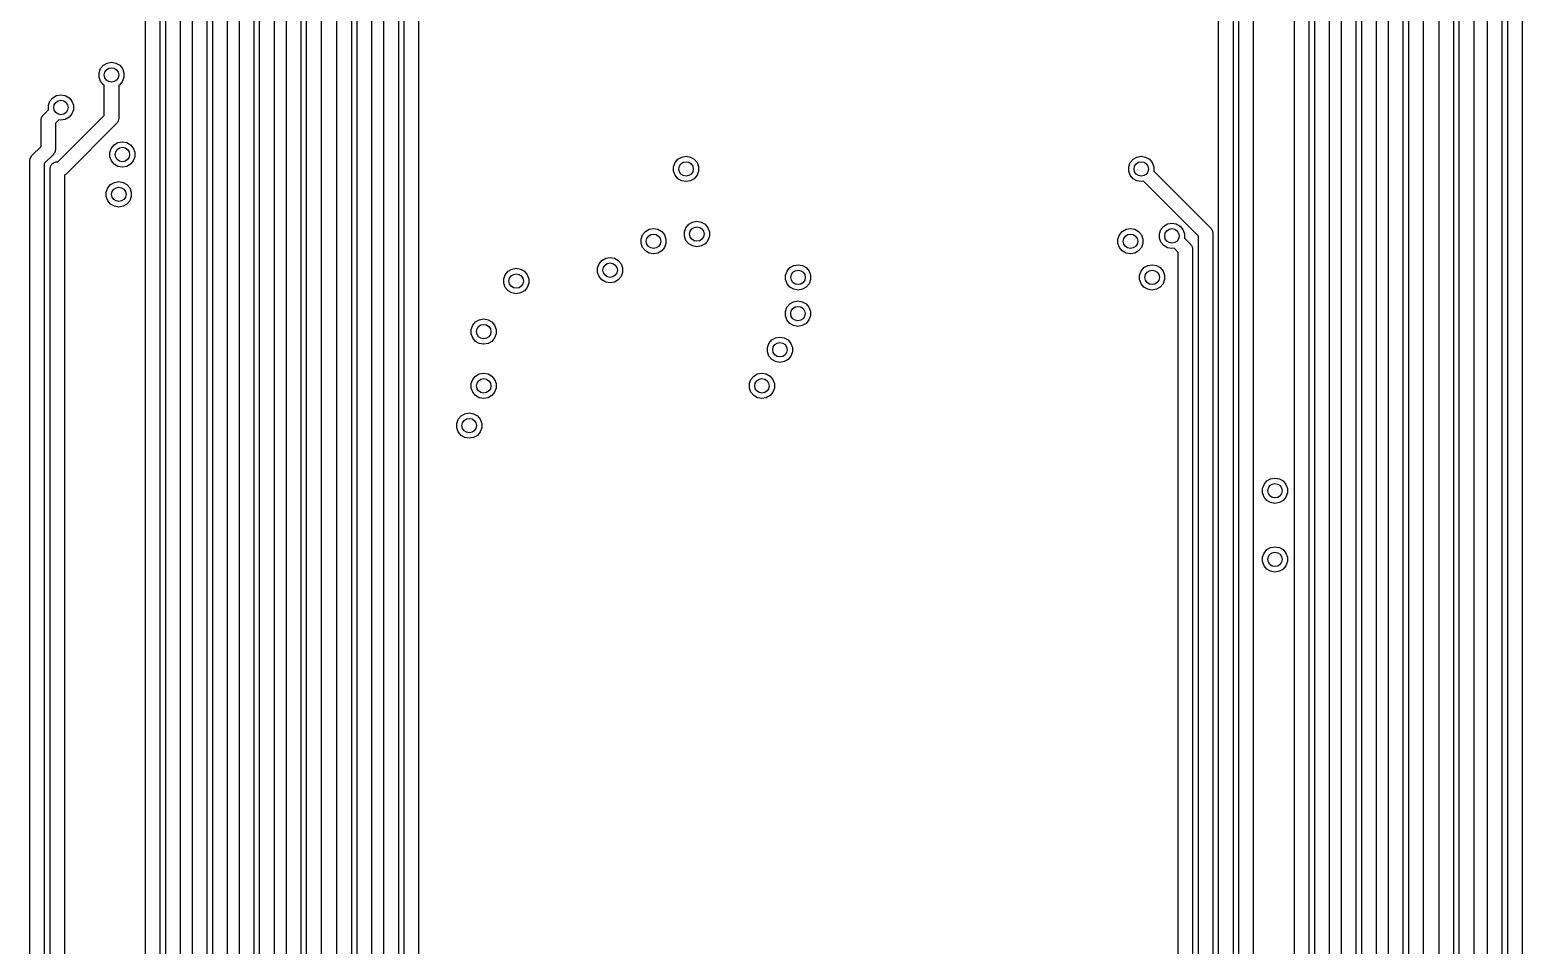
# Model space of a CAD drawing. Extents: x 25 to 346, y -457 to -16.
# Drawn here: x 204.1 to 256.6, y -294 to -261.8 of the extents above; entities that cross this region are included whole.
import ezdxf

# ---------------------------------------------------------------- set-up
doc = ezdxf.new("R2010")
doc.units = 0
doc.header["$MEASUREMENT"] = 0
doc.layers.add('BLACK', color=7, linetype='CONTINUOUS')

msp = doc.modelspace()

# ---------------------------------------------------------------- linework, layer by layer
at = {"layer": 'Black'}
for p, q in [((254.381, -293.053), (254.381, -42.2708)), ((254.889, -42.2708), (254.889, -293.053)), ((253.67, -328.536), (253.67, -44.479)), ((254.178, -44.3738), (254.178, -328.431)), ((255.372, -325.158), (255.372, -64.897)), ((255.88, -64.897), (255.88, -325.053)), ((256.083, -289.674), (256.083, -66.929)), ((256.591, -66.929), (256.591, -289.674)), ((252.603, -296.037), (252.603, -152.761)), ((253.111, -152.761), (253.111, -296.037)), ((251.892, -331.838), (251.892, -154.075)), ((252.4, -153.848), (252.4, -331.733)), ((250.952, -333.438), (250.952, -154.602)), ((251.46, -154.497), (251.46, -333.333)), ((250.241, -333.733), (250.241, -154.896)), ((250.749, -154.791), (250.749, -333.733)), ((246.634, -298.196), (246.634, -197.211)), ((247.142, -197.211), (247.142, -298.091)), ((245.923, -298.491), (245.923, -199.898)), ((246.431, -199.898), (246.431, -298.385)), ((249.301, -305.752), (249.301, -232.771)), ((249.809, -232.771), (249.809, -305.752)), ((248.59, -341.236), (248.59, -233.791)), ((249.098, -233.68), (249.098, -341.131)), ((217.297, -322.449), (217.297, -254.232)), ((217.805, -254.127), (217.805, -322.344)), ((216.154, -254.889), (216.154, -292.735)), ((216.586, -325.107), (216.586, -254.527)), ((217.094, -254.422), (217.094, -325.002)), ((213.868, -291.846), (213.868, -255.228)), ((214.376, -255.123), (214.376, -291.846)), ((214.935, -328.536), (214.935, -255.289)), ((215.443, -255.184), (215.443, -328.431)), ((215.646, -292.735), (215.646, -254.994)), ((210.566, -340.395), (210.566, -255.949)), ((211.074, -255.844), (211.074, -340.29)), ((211.506, -335.267), (211.506, -255.883)), ((212.014, -255.778), (212.014, -335.162)), ((212.217, -299.466), (212.217, -255.588)), ((212.725, -255.483), (212.725, -299.466)), ((213.157, -297.434), (213.157, -255.702)), ((213.665, -255.702), (213.665, -297.434)), ((208.915, -343.824), (208.915, -256.31)), ((209.423, -256.204), (209.423, -343.719)), ((208.204, -344.665), (208.204, -256.604)), ((208.712, -256.499), (208.712, -344.56)), ((209.855, -306.705), (209.855, -258.676)), ((210.363, -258.676), (210.363, -306.705)), ((206.571, -263.321), (206.624, -263.175)), ((206.624, -263.175), (206.723, -263.056)), ((206.723, -263.056), (206.857, -262.979)), ((206.857, -262.979), (207.01, -262.952)), ((207.01, -262.952), (207.163, -262.979)), ((207.163, -262.979), (207.297, -263.056)), ((207.297, -263.056), (207.396, -263.175)), ((207.396, -263.175), (207.449, -263.321)), ((206.571, -263.475), (206.571, -263.321)), ((206.624, -263.621), (206.571, -263.475)), ((206.723, -263.74), (206.624, -263.621)), ((206.756, -263.759), (206.723, -263.74)), ((206.756, -264.817), (206.756, -263.759)), ((207.297, -263.74), (207.264, -263.759)), ((207.264, -263.759), (207.264, -264.922)), ((207.396, -263.621), (207.297, -263.74)), ((207.449, -263.475), (207.396, -263.621)), ((207.449, -263.321), (207.449, -263.475)), ((204.793, -264.464), (204.846, -264.318)), ((204.846, -264.318), (204.945, -264.199)), ((204.945, -264.199), (205.079, -264.122)), ((205.079, -264.122), (205.232, -264.095)), ((205.232, -264.095), (205.385, -264.122)), ((205.385, -264.122), (205.519, -264.199)), ((205.519, -264.199), (205.618, -264.318)), ((205.618, -264.318), (205.671, -264.464)), ((204.557, -264.878), (204.576, -264.851)), ((204.576, -264.851), (204.593, -264.822)), ((204.593, -264.822), (204.601, -264.815)), ((204.601, -264.815), (204.608, -264.806)), ((204.608, -264.806), (204.793, -264.62)), ((204.793, -264.618), (204.793, -264.464)), ((204.793, -264.62), (204.793, -264.618)), ((205.127, -266.446), (206.756, -264.817)), ((205.618, -264.764), (205.519, -264.883)), ((205.671, -264.618), (205.618, -264.764)), ((205.671, -264.464), (205.671, -264.618)), ((204.534, -264.963), (204.543, -264.931)), ((204.535, -264.974), (204.534, -264.963)), ((204.534, -264.985), (204.535, -264.974)), ((204.534, -265.906), (204.534, -264.985)), ((204.543, -264.931), (204.549, -264.899)), ((204.549, -264.899), (204.554, -264.889)), ((204.554, -264.889), (204.557, -264.878)), ((205.158, -264.974), (205.042, -265.091)), ((205.042, -265.091), (205.042, -266.012)), ((205.232, -264.987), (205.158, -264.974)), ((205.385, -264.96), (205.232, -264.987)), ((205.519, -264.883), (205.385, -264.96)), ((207.19, -265.102), (205.412, -266.88)), ((207.196, -265.092), (207.19, -265.102)), ((207.205, -265.085), (207.196, -265.092)), ((207.221, -265.057), (207.205, -265.085)), ((207.24, -265.029), (207.221, -265.057)), ((207.243, -265.019), (207.24, -265.029)), ((207.249, -265.009), (207.243, -265.019)), ((207.254, -264.976), (207.249, -265.009)), ((207.263, -264.944), (207.254, -264.976)), ((207.264, -264.922), (207.262, -264.933)), ((207.262, -264.933), (207.263, -264.944)), ((204.214, -266.226), (204.534, -265.906)), ((207.005, -265.969), (207.104, -265.85)), ((207.104, -265.85), (207.238, -265.773)), ((207.238, -265.773), (207.391, -265.746)), ((207.391, -265.746), (207.544, -265.773)), ((207.544, -265.773), (207.678, -265.85)), ((207.678, -265.85), (207.777, -265.969)), ((204.14, -266.405), (204.142, -266.394)), ((204.14, -267.081), (204.14, -266.405)), ((204.141, -266.383), (204.149, -266.351)), ((204.142, -266.394), (204.141, -266.383)), ((204.149, -266.351), (204.155, -266.319)), ((204.155, -266.319), (204.161, -266.309)), ((204.161, -266.309), (204.164, -266.298)), ((204.164, -266.298), (204.183, -266.271)), ((204.183, -266.271), (204.199, -266.242)), ((204.199, -266.242), (204.208, -266.235)), ((204.208, -266.235), (204.214, -266.226)), ((204.967, -266.191), (204.648, -266.511)), ((204.974, -266.182), (204.967, -266.191)), ((204.982, -266.175), (204.974, -266.182)), ((204.999, -266.146), (204.982, -266.175)), ((205.018, -266.119), (204.999, -266.146)), ((205.021, -266.108), (205.018, -266.119)), ((205.026, -266.099), (205.021, -266.108)), ((205.032, -266.066), (205.026, -266.099)), ((205.041, -266.034), (205.032, -266.066)), ((205.042, -266.012), (205.04, -266.023)), ((205.04, -266.023), (205.041, -266.034)), ((205.04, -266.457), (205.061, -266.45)), ((205.061, -266.45), (205.083, -266.45)), ((205.083, -266.45), (205.105, -266.446)), ((205.105, -266.446), (205.127, -266.446)), ((206.952, -266.115), (207.005, -265.969)), ((206.952, -266.269), (206.952, -266.115)), ((207.005, -266.415), (206.952, -266.269)), ((207.104, -266.534), (207.005, -266.415)), ((207.777, -266.415), (207.678, -266.534)), ((207.777, -265.969), (207.83, -266.115)), ((207.83, -266.269), (207.777, -266.415)), ((207.83, -266.115), (207.83, -266.269)), ((226.817, -266.477), (226.916, -266.358)), ((226.916, -266.358), (227.05, -266.281)), ((227.05, -266.281), (227.203, -266.254)), ((227.203, -266.254), (227.356, -266.281)), ((227.356, -266.281), (227.49, -266.358)), ((227.49, -266.358), (227.589, -266.477)), ((242.819, -266.477), (242.918, -266.358)), ((242.918, -266.358), (243.052, -266.281)), ((243.052, -266.281), (243.205, -266.254)), ((243.205, -266.254), (243.358, -266.281)), ((243.358, -266.281), (243.492, -266.358)), ((243.492, -266.358), (243.591, -266.477)), ((204.648, -266.511), (204.648, -267.081)), ((204.851, -266.7), (204.855, -266.678)), ((204.851, -348.933), (204.851, -266.7)), ((204.855, -266.656), (204.862, -266.635)), ((204.855, -266.678), (204.855, -266.656)), ((204.862, -266.635), (204.866, -266.613)), ((204.866, -266.613), (204.877, -266.594)), ((204.877, -266.594), (204.885, -266.573)), ((204.885, -266.573), (204.899, -266.556)), ((204.899, -266.556), (204.91, -266.537)), ((204.91, -266.537), (204.927, -266.522)), ((204.927, -266.522), (204.942, -266.505)), ((204.942, -266.505), (204.961, -266.494)), ((204.961, -266.494), (204.978, -266.48)), ((204.978, -266.48), (204.999, -266.472)), ((204.999, -266.472), (205.018, -266.461)), ((205.018, -266.461), (205.04, -266.457)), ((205.367, -266.911), (205.359, -266.916)), ((205.359, -266.916), (205.359, -348.827)), ((205.395, -266.895), (205.367, -266.911)), ((205.402, -266.886), (205.395, -266.895)), ((205.412, -266.88), (205.402, -266.886)), ((207.238, -266.611), (207.104, -266.534)), ((207.391, -266.638), (207.238, -266.611)), ((207.544, -266.611), (207.391, -266.638)), ((207.678, -266.534), (207.544, -266.611)), ((226.764, -266.623), (226.817, -266.477)), ((226.764, -266.777), (226.764, -266.623)), ((226.817, -266.923), (226.764, -266.777)), ((226.916, -267.042), (226.817, -266.923)), ((227.589, -266.923), (227.49, -267.042)), ((227.589, -266.477), (227.642, -266.623)), ((227.642, -266.777), (227.589, -266.923)), ((227.642, -266.623), (227.642, -266.777)), ((242.766, -266.623), (242.819, -266.477)), ((242.766, -266.777), (242.766, -266.623)), ((242.819, -266.923), (242.766, -266.777)), ((242.918, -267.042), (242.819, -266.923)), ((243.591, -266.477), (243.644, -266.623)), ((243.644, -266.623), (243.644, -266.777)), ((243.644, -266.777), (243.644, -266.779)), ((243.644, -266.779), (245.645, -268.781)), ((204.14, -313.795), (204.14, -267.081)), ((204.648, -267.081), (204.648, -313.795)), ((206.827, -267.514), (206.88, -267.368)), ((206.88, -267.368), (206.98, -267.25)), ((206.98, -267.25), (207.114, -267.172)), ((207.114, -267.172), (207.267, -267.145)), ((207.267, -267.145), (207.419, -267.172)), ((207.419, -267.172), (207.553, -267.25)), ((207.553, -267.25), (207.653, -267.368)), ((207.653, -267.368), (207.706, -267.514)), ((227.05, -267.119), (226.916, -267.042)), ((227.203, -267.146), (227.05, -267.119)), ((227.356, -267.119), (227.203, -267.146)), ((227.49, -267.042), (227.356, -267.119)), ((243.052, -267.119), (242.918, -267.042)), ((243.205, -267.146), (243.052, -267.119)), ((243.279, -267.133), (243.205, -267.146)), ((245.212, -269.066), (243.279, -267.133)), ((206.827, -267.669), (206.827, -267.514)), ((206.88, -267.815), (206.827, -267.669)), ((206.98, -267.933), (206.88, -267.815)), ((207.114, -268.011), (206.98, -267.933)), ((207.267, -268.038), (207.114, -268.011)), ((207.419, -268.011), (207.267, -268.038)), ((207.553, -267.933), (207.419, -268.011)), ((207.653, -267.815), (207.553, -267.933)), ((207.706, -267.669), (207.653, -267.815)), ((207.706, -267.514), (207.706, -267.669)), ((227.431, -268.567), (227.584, -268.54)), ((227.584, -268.54), (227.737, -268.567)), ((225.621, -269.163), (225.674, -269.017)), ((225.674, -269.017), (225.773, -268.898)), ((225.773, -268.898), (225.907, -268.821)), ((225.907, -268.821), (226.06, -268.794)), ((226.06, -268.794), (226.213, -268.821)), ((226.213, -268.821), (226.347, -268.898)), ((226.347, -268.898), (226.446, -269.017)), ((226.446, -269.017), (226.499, -269.163)), ((227.145, -268.909), (227.198, -268.763)), ((227.145, -269.063), (227.145, -268.909)), ((227.198, -269.209), (227.145, -269.063)), ((227.198, -268.763), (227.297, -268.644)), ((227.297, -268.644), (227.431, -268.567)), ((227.737, -268.567), (227.871, -268.644)), ((227.871, -268.644), (227.97, -268.763)), ((227.97, -268.763), (228.023, -268.909)), ((228.023, -269.063), (227.97, -269.209)), ((228.023, -268.909), (228.023, -269.063)), ((242.385, -269.163), (242.438, -269.017)), ((242.438, -269.017), (242.537, -268.898)), ((242.537, -268.898), (242.671, -268.821)), ((242.671, -268.821), (242.824, -268.794)), ((242.824, -268.794), (242.977, -268.821)), ((242.977, -268.821), (243.111, -268.898)), ((243.111, -268.898), (243.21, -269.017)), ((243.21, -269.017), (243.263, -269.163)), ((243.842, -268.975), (243.895, -268.829)), ((243.842, -269.13), (243.842, -268.975)), ((243.895, -268.829), (243.995, -268.71)), ((243.995, -268.71), (244.129, -268.633)), ((244.129, -268.633), (244.282, -268.606)), ((244.282, -268.606), (244.435, -268.633)), ((244.435, -268.633), (244.569, -268.71)), ((244.569, -268.71), (244.668, -268.829)), ((244.668, -268.829), (244.721, -268.975)), ((244.721, -268.975), (244.721, -269.13)), ((245.212, -306.434), (245.212, -269.066)), ((245.645, -268.781), (245.652, -268.79)), ((245.652, -268.79), (245.66, -268.797)), ((245.66, -268.797), (245.677, -268.826)), ((245.677, -268.826), (245.696, -268.853)), ((245.696, -268.853), (245.699, -268.864)), ((245.699, -268.864), (245.704, -268.874)), ((245.704, -268.874), (245.71, -268.906)), ((245.71, -268.906), (245.719, -268.938)), ((245.719, -268.938), (245.718, -268.95)), ((245.718, -268.95), (245.72, -268.961)), ((245.72, -268.961), (245.72, -306.539)), ((225.621, -269.317), (225.621, -269.163)), ((225.674, -269.463), (225.621, -269.317)), ((225.773, -269.582), (225.674, -269.463)), ((225.907, -269.659), (225.773, -269.582)), ((226.347, -269.582), (226.213, -269.659)), ((226.446, -269.463), (226.347, -269.582)), ((226.499, -269.317), (226.446, -269.463)), ((226.499, -269.163), (226.499, -269.317)), ((227.297, -269.328), (227.198, -269.209)), ((227.431, -269.405), (227.297, -269.328)), ((227.584, -269.432), (227.431, -269.405)), ((227.737, -269.405), (227.584, -269.432)), ((227.871, -269.328), (227.737, -269.405)), ((227.97, -269.209), (227.871, -269.328)), ((242.385, -269.317), (242.385, -269.163)), ((242.438, -269.463), (242.385, -269.317)), ((242.537, -269.582), (242.438, -269.463)), ((242.671, -269.659), (242.537, -269.582)), ((243.111, -269.582), (242.977, -269.659)), ((243.21, -269.463), (243.111, -269.582)), ((243.263, -269.317), (243.21, -269.463)), ((243.263, -269.163), (243.263, -269.317)), ((243.895, -269.275), (243.842, -269.13)), ((243.995, -269.394), (243.895, -269.275)), ((244.129, -269.471), (243.995, -269.394)), ((244.282, -269.498), (244.129, -269.471)), ((244.356, -269.485), (244.282, -269.498)), ((244.5, -269.63), (244.356, -269.485)), ((244.721, -269.13), (244.721, -269.132)), ((244.721, -269.132), (244.934, -269.345)), ((244.934, -269.345), (244.94, -269.354)), ((244.94, -269.354), (244.949, -269.361)), ((244.949, -269.361), (244.966, -269.39)), ((244.966, -269.39), (244.985, -269.417)), ((244.985, -269.417), (244.987, -269.428)), ((244.987, -269.428), (244.993, -269.438)), ((244.993, -269.438), (244.999, -269.47)), ((244.999, -269.47), (245.007, -269.502)), ((245.007, -269.502), (245.006, -269.514)), ((245.006, -269.514), (245.008, -269.525)), ((245.008, -269.525), (245.008, -270.535)), ((224.097, -270.179), (224.15, -270.033)), ((224.15, -270.033), (224.249, -269.914)), ((224.249, -269.914), (224.383, -269.837)), ((224.383, -269.837), (224.536, -269.81)), ((224.536, -269.81), (224.689, -269.837)), ((224.689, -269.837), (224.823, -269.914)), ((224.823, -269.914), (224.922, -270.033)), ((224.922, -270.033), (224.975, -270.179)), ((226.06, -269.686), (225.907, -269.659)), ((226.213, -269.659), (226.06, -269.686)), ((230.853, -270.168), (230.987, -270.091)), ((230.987, -270.091), (231.14, -270.064)), ((231.14, -270.064), (231.293, -270.091)), ((231.293, -270.091), (231.427, -270.168)), ((242.824, -269.686), (242.671, -269.659)), ((242.977, -269.659), (242.824, -269.686)), ((243.299, -270.168), (243.433, -270.091)), ((243.433, -270.091), (243.586, -270.064)), ((243.586, -270.064), (243.739, -270.091)), ((243.739, -270.091), (243.873, -270.168)), ((244.5, -270.535), (244.5, -269.63)), ((220.795, -270.56), (220.848, -270.414)), ((220.795, -270.714), (220.795, -270.56)), ((220.848, -270.414), (220.947, -270.295)), ((220.947, -270.295), (221.081, -270.218)), ((221.081, -270.218), (221.234, -270.191)), ((221.234, -270.191), (221.387, -270.218)), ((221.387, -270.218), (221.521, -270.295)), ((221.521, -270.295), (221.62, -270.414)), ((221.62, -270.414), (221.673, -270.56)), ((221.673, -270.56), (221.673, -270.714)), ((224.097, -270.333), (224.097, -270.179)), ((224.15, -270.479), (224.097, -270.333)), ((224.249, -270.598), (224.15, -270.479)), ((224.383, -270.675), (224.249, -270.598)), ((224.823, -270.598), (224.689, -270.675)), ((224.922, -270.479), (224.823, -270.598)), ((224.975, -270.333), (224.922, -270.479)), ((224.975, -270.179), (224.975, -270.333)), ((230.701, -270.433), (230.754, -270.287)), ((230.701, -270.587), (230.701, -270.433)), ((230.754, -270.733), (230.701, -270.587)), ((230.754, -270.287), (230.853, -270.168)), ((231.427, -270.168), (231.526, -270.287)), ((231.526, -270.287), (231.579, -270.433)), ((231.579, -270.587), (231.526, -270.733)), ((231.579, -270.433), (231.579, -270.587)), ((243.147, -270.433), (243.2, -270.287)), ((243.147, -270.587), (243.147, -270.433)), ((243.2, -270.733), (243.147, -270.587)), ((243.2, -270.287), (243.299, -270.168)), ((243.873, -270.168), (243.972, -270.287)), ((243.972, -270.287), (244.025, -270.433)), ((244.025, -270.587), (243.972, -270.733)), ((244.025, -270.433), (244.025, -270.587)), ((244.5, -270.891), (244.5, -270.535)), ((245.008, -270.535), (245.008, -270.891)), ((220.848, -270.86), (220.795, -270.714)), ((220.947, -270.979), (220.848, -270.86)), ((221.081, -271.056), (220.947, -270.979)), ((221.234, -271.083), (221.081, -271.056)), ((221.387, -271.056), (221.234, -271.083)), ((221.521, -270.979), (221.387, -271.056)), ((221.62, -270.86), (221.521, -270.979)), ((221.673, -270.714), (221.62, -270.86)), ((224.536, -270.702), (224.383, -270.675)), ((224.689, -270.675), (224.536, -270.702)), ((230.853, -270.852), (230.754, -270.733)), ((230.987, -270.929), (230.853, -270.852)), ((231.14, -270.956), (230.987, -270.929)), ((231.293, -270.929), (231.14, -270.956)), ((231.427, -270.852), (231.293, -270.929)), ((231.526, -270.733), (231.427, -270.852)), ((243.299, -270.852), (243.2, -270.733)), ((243.433, -270.929), (243.299, -270.852)), ((243.586, -270.956), (243.433, -270.929)), ((243.739, -270.929), (243.586, -270.956)), ((243.873, -270.852), (243.739, -270.929)), ((243.972, -270.733), (243.873, -270.852)), ((244.5, -306.066), (244.5, -270.891)), ((245.008, -270.891), (245.008, -306.172)), ((230.698, -271.705), (230.751, -271.56)), ((230.751, -271.56), (230.851, -271.441)), ((230.851, -271.441), (230.985, -271.363)), ((230.985, -271.363), (231.137, -271.336)), ((231.137, -271.336), (231.29, -271.363)), ((231.29, -271.363), (231.424, -271.441)), ((231.424, -271.441), (231.524, -271.56)), ((231.524, -271.56), (231.577, -271.705)), ((219.652, -272.338), (219.705, -272.192)), ((219.705, -272.192), (219.804, -272.073)), ((219.804, -272.073), (219.938, -271.996)), ((219.938, -271.996), (220.091, -271.969)), ((220.091, -271.969), (220.244, -271.996)), ((220.244, -271.996), (220.378, -272.073)), ((220.378, -272.073), (220.477, -272.192)), ((220.477, -272.192), (220.53, -272.338)), ((230.698, -271.86), (230.698, -271.705)), ((230.751, -272.006), (230.698, -271.86)), ((230.851, -272.124), (230.751, -272.006)), ((230.985, -272.202), (230.851, -272.124)), ((231.137, -272.229), (230.985, -272.202)), ((231.29, -272.202), (231.137, -272.229)), ((231.424, -272.124), (231.29, -272.202)), ((231.524, -272.006), (231.424, -272.124)), ((231.577, -271.86), (231.524, -272.006)), ((231.577, -271.705), (231.577, -271.86)), ((219.652, -272.492), (219.652, -272.338)), ((219.705, -272.638), (219.652, -272.492)), ((219.804, -272.757), (219.705, -272.638)), ((220.477, -272.638), (220.378, -272.757)), ((220.53, -272.492), (220.477, -272.638)), ((220.53, -272.338), (220.53, -272.492)), ((230.119, -272.827), (230.218, -272.708)), ((230.218, -272.708), (230.352, -272.631)), ((230.352, -272.631), (230.505, -272.604)), ((230.505, -272.604), (230.658, -272.631)), ((230.658, -272.631), (230.792, -272.708)), ((230.792, -272.708), (230.891, -272.827)), ((219.938, -272.834), (219.804, -272.757)), ((220.091, -272.861), (219.938, -272.834)), ((220.244, -272.834), (220.091, -272.861)), ((220.378, -272.757), (220.244, -272.834)), ((230.066, -272.973), (230.119, -272.827)), ((230.066, -273.127), (230.066, -272.973)), ((230.119, -273.273), (230.066, -273.127)), ((230.891, -272.827), (230.944, -272.973)), ((230.944, -273.127), (230.891, -273.273)), ((230.944, -272.973), (230.944, -273.127)), ((230.218, -273.392), (230.119, -273.273)), ((230.352, -273.469), (230.218, -273.392)), ((230.505, -273.496), (230.352, -273.469)), ((230.658, -273.469), (230.505, -273.496)), ((230.792, -273.392), (230.658, -273.469)), ((230.891, -273.273), (230.792, -273.392)), ((219.652, -274.243), (219.705, -274.097)), ((219.652, -274.397), (219.652, -274.243)), ((219.705, -274.097), (219.804, -273.978)), ((219.804, -273.978), (219.938, -273.901)), ((219.938, -273.901), (220.091, -273.874)), ((220.091, -273.874), (220.244, -273.901)), ((220.244, -273.901), (220.378, -273.978)), ((220.378, -273.978), (220.477, -274.097)), ((220.477, -274.097), (220.53, -274.243)), ((220.53, -274.243), (220.53, -274.397)), ((229.431, -274.243), (229.484, -274.097)), ((229.431, -274.397), (229.431, -274.243)), ((229.484, -274.097), (229.583, -273.978)), ((229.583, -273.978), (229.717, -273.901)), ((229.717, -273.901), (229.87, -273.874)), ((229.87, -273.874), (230.023, -273.901)), ((230.023, -273.901), (230.157, -273.978)), ((230.157, -273.978), (230.256, -274.097)), ((230.256, -274.097), (230.309, -274.243)), ((230.309, -274.243), (230.309, -274.397)), ((219.705, -274.543), (219.652, -274.397)), ((219.804, -274.662), (219.705, -274.543)), ((219.938, -274.739), (219.804, -274.662)), ((220.091, -274.766), (219.938, -274.739)), ((220.244, -274.739), (220.091, -274.766)), ((220.378, -274.662), (220.244, -274.739)), ((220.477, -274.543), (220.378, -274.662)), ((220.53, -274.397), (220.477, -274.543)), ((229.484, -274.543), (229.431, -274.397)), ((229.583, -274.662), (229.484, -274.543)), ((229.717, -274.739), (229.583, -274.662)), ((229.87, -274.766), (229.717, -274.739)), ((230.023, -274.739), (229.87, -274.766)), ((230.157, -274.662), (230.023, -274.739)), ((230.256, -274.543), (230.157, -274.662)), ((230.309, -274.397), (230.256, -274.543)), ((219.296, -275.375), (219.43, -275.298)), ((219.43, -275.298), (219.583, -275.271)), ((219.583, -275.271), (219.736, -275.298)), ((219.736, -275.298), (219.87, -275.375)), ((219.144, -275.64), (219.197, -275.494)), ((219.144, -275.794), (219.144, -275.64)), ((219.197, -275.94), (219.144, -275.794)), ((219.197, -275.494), (219.296, -275.375)), ((219.87, -275.375), (219.969, -275.494)), ((219.969, -275.494), (220.022, -275.64)), ((220.022, -275.794), (219.969, -275.94)), ((220.022, -275.64), (220.022, -275.794)), ((219.296, -276.059), (219.197, -275.94)), ((219.43, -276.136), (219.296, -276.059)), ((219.583, -276.163), (219.43, -276.136)), ((219.736, -276.136), (219.583, -276.163)), ((219.87, -276.059), (219.736, -276.136)), ((219.969, -275.94), (219.87, -276.059)), ((247.465, -277.926), (247.518, -277.78)), ((247.465, -278.08), (247.465, -277.926)), ((247.518, -277.78), (247.617, -277.661)), ((247.617, -277.661), (247.751, -277.584)), ((247.751, -277.584), (247.904, -277.557)), ((247.904, -277.557), (248.057, -277.584)), ((248.057, -277.584), (248.191, -277.661)), ((248.191, -277.661), (248.29, -277.78)), ((248.29, -277.78), (248.343, -277.926)), ((248.343, -277.926), (248.343, -278.08)), ((247.518, -278.226), (247.465, -278.08)), ((247.617, -278.345), (247.518, -278.226)), ((247.751, -278.422), (247.617, -278.345)), ((247.904, -278.449), (247.751, -278.422)), ((248.057, -278.422), (247.904, -278.449)), ((248.191, -278.345), (248.057, -278.422)), ((248.29, -278.226), (248.191, -278.345)), ((248.343, -278.08), (248.29, -278.226)), ((247.518, -280.193), (247.617, -280.074)), ((247.617, -280.074), (247.751, -279.997)), ((247.751, -279.997), (247.904, -279.97)), ((247.904, -279.97), (248.057, -279.997)), ((248.057, -279.997), (248.191, -280.074)), ((248.191, -280.074), (248.29, -280.193)), ((247.465, -280.339), (247.518, -280.193)), ((247.465, -280.493), (247.465, -280.339)), ((247.518, -280.639), (247.465, -280.493)), ((248.29, -280.193), (248.343, -280.339)), ((248.343, -280.493), (248.29, -280.639)), ((248.343, -280.339), (248.343, -280.493)), ((247.617, -280.758), (247.518, -280.639)), ((247.751, -280.835), (247.617, -280.758)), ((247.904, -280.862), (247.751, -280.835)), ((248.057, -280.835), (247.904, -280.862)), ((248.191, -280.758), (248.057, -280.835)), ((248.29, -280.639), (248.191, -280.758)), ((256.083, -323.329), (256.083, -289.674)), ((256.591, -289.674), (256.591, -323.224)), ((213.868, -325.755), (213.868, -291.846)), ((214.376, -291.846), (214.376, -325.755)), ((215.646, -326.707), (215.646, -292.735)), ((216.154, -292.735), (216.154, -326.602)), ((254.381, -326.707), (254.381, -293.053)), ((254.889, -293.053), (254.889, -326.602))]:
    msp.add_line(p, q, dxfattribs=at)
for centre in [(207.01, -263.398), (205.232, -264.541), (207.391, -266.192), (227.203, -266.7), (243.205, -266.7), (207.267, -267.592), (226.06, -269.24), (227.584, -268.986), (242.824, -269.24), (244.282, -269.052), (224.536, -270.256), (221.234, -270.637), (231.14, -270.51), (243.586, -270.51), (231.137, -271.783), (220.091, -272.415), (230.505, -273.05), (220.091, -274.32), (229.87, -274.32), (219.583, -275.717), (247.904, -278.003), (247.904, -280.416)]:
    msp.add_circle(centre, 0.254, dxfattribs=at)

doc.saveas('drawing.dxf')
